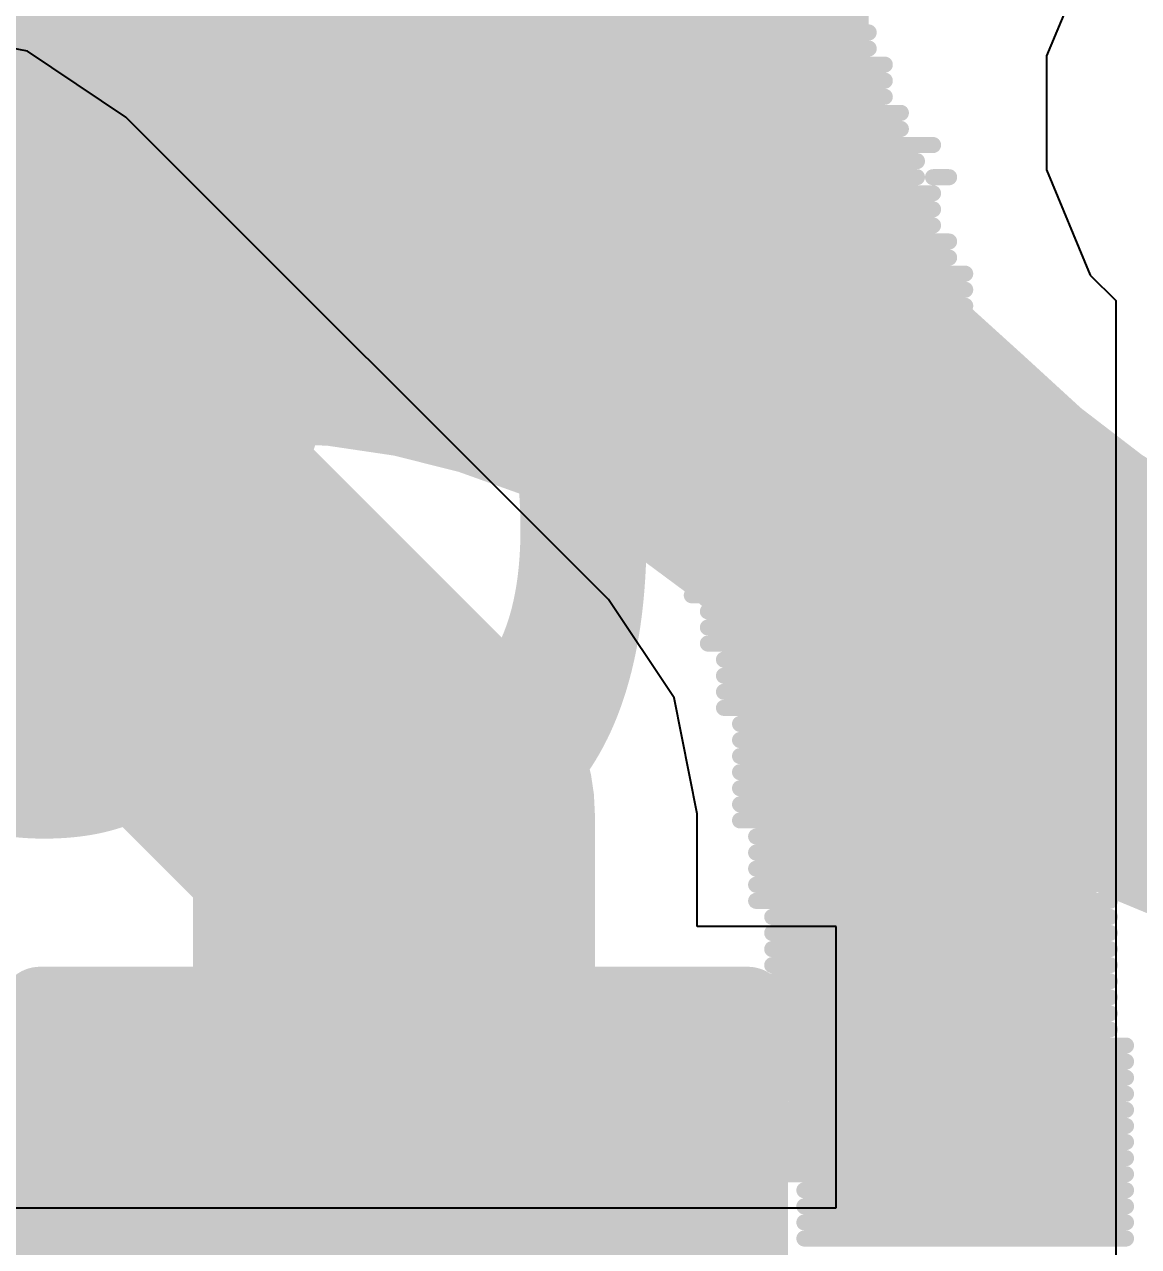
# Model space of a CAD drawing. Header units: inches. Extents: x -0.9 to 13.3, y -2.2 to 2.7.
# Drawn here: x 1.4319 to 1.5012, y -0.3115 to -0.2355 of the extents above; entities that cross this region are included whole.
import ezdxf

# ---------------------------------------------------------------- set-up
doc = ezdxf.new("R2010")
doc.units = ezdxf.units.IN
doc.header["$MEASUREMENT"] = 0
for name, color, linetype in [('Board Outline', 216, 'Continuous'), ('Bottom Layer', 5, 'Continuous'), ('Bottom Overlay', 54, 'Continuous'), ('Dimension', 6, 'Continuous'), ('Drill Drawing', 1, 'Continuous'), ('Top Layer', 1, 'Continuous'), ('Top Overlay', 2, 'Continuous'), ('Top Paste', 8, 'Continuous'), ('Top Solder', 216, 'Continuous'), ('Via Holes', 16, 'Continuous')]:
    doc.layers.add(name, color=color, linetype=linetype)
doc.styles.add('Arial_Bold', font='', dxfattribs={"height": 0.2})
doc.styles.get('Arial_Bold').set_extended_font_data('Arial', bold=True)

# ---------------------------------------------------------------- blocks, each defined once
blk = doc.blocks.new('S______B______88')
at = {"layer": 'Top Layer'}
for points in [[(-0.045, -0.0175), (-0.045, 0.0175), (-0.015, 0.0175), (-0.015, -0.0175)], [(0.015, -0.0175), (0.015, 0.0175), (0.045, 0.0175), (0.045, -0.0175)]]:
    blk.add_hatch(color=1, dxfattribs=at).paths.add_polyline_path(points)
at = {"layer": 'Top Paste'}
for points in [[(-0.045, -0.0175), (-0.045, 0.0175), (-0.015, 0.0175), (-0.015, -0.0175)], [(0.015, -0.0175), (0.015, 0.0175), (0.045, 0.0175), (0.045, -0.0175)]]:
    blk.add_hatch(color=8, dxfattribs=at).paths.add_polyline_path(points)
at = {"layer": 'Top Solder'}
for points in [[(-0.049, -0.0215), (-0.049, 0.0215), (-0.011, 0.0215), (-0.011, -0.0215)], [(0.011, -0.0215), (0.011, 0.0215), (0.049, 0.0215), (0.049, -0.0215)]]:
    blk.add_hatch(color=216, dxfattribs=at).paths.add_polyline_path(points)
at = {"layer": 'Top Overlay'}
for points in [[(-0.05, 0.022, 0.005, 0.005, 0), (-0.05, -0.022, 0.005, 0.005, 0)], [(-0.05, 0.022, 0.005, 0.005, 0), (0.05, 0.022, 0.005, 0.005, 0)], [(0.05, 0.022, 0.005, 0.005, 0), (0.05, -0.022, 0.005, 0.005, 0)], [(-0.05, -0.022, 0.005, 0.005, 0), (0.05, -0.022, 0.005, 0.005, 0)]]:
    blk.add_lwpolyline(points, format="xyseb", dxfattribs=at)
for points in [[(-0.05125, 0.022, 0.0025, 0.0025, 1), (-0.04875, 0.022, 0.0025, 0.0025, 1)], [(-0.05125, 0.022, 0.0025, 0.0025, 1), (-0.04875, 0.022, 0.0025, 0.0025, 1)], [(0.04875, 0.022, 0.0025, 0.0025, 1), (0.05125, 0.022, 0.0025, 0.0025, 1)], [(0.04875, 0.022, 0.0025, 0.0025, 1), (0.05125, 0.022, 0.0025, 0.0025, 1)], [(-0.05125, -0.022, 0.0025, 0.0025, 1), (-0.04875, -0.022, 0.0025, 0.0025, 1)], [(-0.05125, -0.022, 0.0025, 0.0025, 1), (-0.04875, -0.022, 0.0025, 0.0025, 1)], [(0.04875, -0.022, 0.0025, 0.0025, 1), (0.05125, -0.022, 0.0025, 0.0025, 1)], [(0.04875, -0.022, 0.0025, 0.0025, 1), (0.05125, -0.022, 0.0025, 0.0025, 1)]]:
    blk.add_lwpolyline(points, format="xyseb", close=True, dxfattribs=at)

msp = doc.modelspace()

# ---------------------------------------------------------------- hatches: boundary and pattern name
at = {"layer": 'Bottom Layer'}
h = msp.add_hatch(color=5, dxfattribs=at)
edge = h.paths.add_edge_path()
edge.add_arc((1.4548768, -0.2846451), 0.011811, 0, 360)
at = {"layer": 'Top Layer'}
h = msp.add_hatch(color=1, dxfattribs=at)
edge = h.paths.add_edge_path()
edge.add_arc((1.4548768, -0.2846451), 0.011811, 0, 360)
at = {"layer": 'Via Holes'}
h = msp.add_hatch(color=7, dxfattribs=at)
edge = h.paths.add_edge_path()
edge.add_arc((1.4548768, -0.2846451), 0.0059055, 0, 360)

# ---------------------------------------------------------------- linework, layer by layer
at = {"layer": 'Board Outline'}
msp.add_lwpolyline([(1.9986701, 0.2156704, 0.01, 0.01, -1.122171366645898), (-0.011594, -1.5132862, 0.01, 0.01, 0)], format="xyseb", dxfattribs=at)
at = {"layer": 'Bottom Layer'}
for points in [[(1.3044455, -0.2490467, 0.025, 0.025, 0), (1.446651, -0.2490467, 0.025, 0.025, 0)], [(1.446651, -0.2490467, 0.025, 0.025, -0.198912367379658), (1.4852784, -0.2650467, 0.025, 0.025, 0)], [(1.5325931, -0.2846451, 0.025, 0.025, -0.198912367379658), (1.4852784, -0.2650467, 0.025, 0.025, 0)], [(1.4548768, -0.3464601, 0.025, 0.025, 0), (1.4548768, -0.2846451, 0.025, 0.025, 0)]]:
    msp.add_lwpolyline(points, format="xyseb", dxfattribs=at)
for points in [[(1.440401, -0.2490467, 0.0125, 0.0125, 1), (1.452901, -0.2490467, 0.0125, 0.0125, 1)], [(1.440401, -0.2490467, 0.0125, 0.0125, 1), (1.452901, -0.2490467, 0.0125, 0.0125, 1)], [(1.4790284, -0.2650467, 0.0125, 0.0125, 1), (1.4915284, -0.2650467, 0.0125, 0.0125, 1)], [(1.4790284, -0.2650467, 0.0125, 0.0125, 1), (1.4915284, -0.2650467, 0.0125, 0.0125, 1)], [(1.4486268, -0.2846451, 0.0125, 0.0125, 1), (1.4611268, -0.2846451, 0.0125, 0.0125, 1)]]:
    msp.add_lwpolyline(points, format="xyseb", close=True, dxfattribs=at)
at = {"layer": 'Bottom Overlay'}
for points in [[(1.4614044, -0.2350467, 0.001, 0.001, 0), (1.4844044, -0.2350467, 0.001, 0.001, 0)], [(1.4614044, -0.2360467, 0.001, 0.001, 0), (1.4844044, -0.2360467, 0.001, 0.001, 0)], [(1.4614044, -0.2370467, 0.001, 0.001, 0), (1.4844044, -0.2370467, 0.001, 0.001, 0)], [(1.4624044, -0.2380467, 0.001, 0.001, 0), (1.4854044, -0.2380467, 0.001, 0.001, 0)], [(1.4624044, -0.2390467, 0.001, 0.001, 0), (1.4854044, -0.2390467, 0.001, 0.001, 0)], [(1.4634044, -0.2400467, 0.001, 0.001, 0), (1.4854044, -0.2400467, 0.001, 0.001, 0)], [(1.4634044, -0.2410467, 0.001, 0.001, 0), (1.4864044, -0.2410467, 0.001, 0.001, 0)], [(1.4644044, -0.2420467, 0.001, 0.001, 0), (1.4864044, -0.2420467, 0.001, 0.001, 0)], [(1.4644044, -0.2430467, 0.001, 0.001, 0), (1.4884044, -0.2430467, 0.001, 0.001, 0)], [(1.4614044, -0.2440467, 0.001, 0.001, 0), (1.4624044, -0.2440467, 0.001, 0.001, 0)], [(1.4644044, -0.2440467, 0.001, 0.001, 0), (1.4874044, -0.2440467, 0.001, 0.001, 0)], [(1.4654044, -0.2450467, 0.001, 0.001, 0), (1.4874044, -0.2450467, 0.001, 0.001, 0)], [(1.4884044, -0.2450467, 0.001, 0.001, 0), (1.4894044, -0.2450467, 0.001, 0.001, 0)], [(1.4654044, -0.2460467, 0.001, 0.001, 0), (1.4884044, -0.2460467, 0.001, 0.001, 0)], [(1.4664044, -0.2470467, 0.001, 0.001, 0), (1.4884044, -0.2470467, 0.001, 0.001, 0)], [(1.4664044, -0.2480467, 0.001, 0.001, 0), (1.4884044, -0.2480467, 0.001, 0.001, 0)], [(1.4674044, -0.2490467, 0.001, 0.001, 0), (1.4894044, -0.2490467, 0.001, 0.001, 0)], [(1.4674044, -0.2500467, 0.001, 0.001, 0), (1.4894044, -0.2500467, 0.001, 0.001, 0)], [(1.4674044, -0.2510467, 0.001, 0.001, 0), (1.4904044, -0.2510467, 0.001, 0.001, 0)], [(1.4684044, -0.2520467, 0.001, 0.001, 0), (1.4904044, -0.2520467, 0.001, 0.001, 0)], [(1.4684044, -0.2530467, 0.001, 0.001, 0), (1.4904044, -0.2530467, 0.001, 0.001, 0)], [(1.4684044, -0.2540467, 0.001, 0.001, 0), (1.4904044, -0.2540467, 0.001, 0.001, 0)], [(1.4694044, -0.2550467, 0.001, 0.001, 0), (1.4914044, -0.2550467, 0.001, 0.001, 0)], [(1.4694044, -0.2560467, 0.001, 0.001, 0), (1.4914044, -0.2560467, 0.001, 0.001, 0)], [(1.4694044, -0.2570467, 0.001, 0.001, 0), (1.4914044, -0.2570467, 0.001, 0.001, 0)], [(1.4694044, -0.2580467, 0.001, 0.001, 0), (1.4924044, -0.2580467, 0.001, 0.001, 0)], [(1.4694044, -0.2590467, 0.001, 0.001, 0), (1.4924044, -0.2590467, 0.001, 0.001, 0)], [(1.4704044, -0.2600467, 0.001, 0.001, 0), (1.4924044, -0.2600467, 0.001, 0.001, 0)], [(1.4714044, -0.2610467, 0.001, 0.001, 0), (1.4924044, -0.2610467, 0.001, 0.001, 0)], [(1.4714044, -0.2620467, 0.001, 0.001, 0), (1.4934044, -0.2620467, 0.001, 0.001, 0)], [(1.4714044, -0.2630467, 0.001, 0.001, 0), (1.4934044, -0.2630467, 0.001, 0.001, 0)], [(1.4724044, -0.2640467, 0.001, 0.001, 0), (1.4934044, -0.2640467, 0.001, 0.001, 0)], [(1.4724044, -0.2650467, 0.001, 0.001, 0), (1.4944044, -0.2650467, 0.001, 0.001, 0)], [(1.4724044, -0.2660467, 0.001, 0.001, 0), (1.4944044, -0.2660467, 0.001, 0.001, 0)], [(1.4724044, -0.2670467, 0.001, 0.001, 0), (1.4944044, -0.2670467, 0.001, 0.001, 0)], [(1.4734044, -0.2680467, 0.001, 0.001, 0), (1.4944044, -0.2680467, 0.001, 0.001, 0)], [(1.4734044, -0.2690467, 0.001, 0.001, 0), (1.4954044, -0.2690467, 0.001, 0.001, 0)], [(1.4734044, -0.2700467, 0.001, 0.001, 0), (1.4954044, -0.2700467, 0.001, 0.001, 0)], [(1.4734044, -0.2710467, 0.001, 0.001, 0), (1.4954044, -0.2710467, 0.001, 0.001, 0)], [(1.4744044, -0.2720467, 0.001, 0.001, 0), (1.4954044, -0.2720467, 0.001, 0.001, 0)], [(1.4744044, -0.2730467, 0.001, 0.001, 0), (1.4954044, -0.2730467, 0.001, 0.001, 0)], [(1.4744044, -0.2740467, 0.001, 0.001, 0), (1.4964044, -0.2740467, 0.001, 0.001, 0)], [(1.4754044, -0.2750467, 0.001, 0.001, 0), (1.4964044, -0.2750467, 0.001, 0.001, 0)], [(1.4754044, -0.2760467, 0.001, 0.001, 0), (1.4964044, -0.2760467, 0.001, 0.001, 0)], [(1.4754044, -0.2770467, 0.001, 0.001, 0), (1.4964044, -0.2770467, 0.001, 0.001, 0)], [(1.4754044, -0.2780467, 0.001, 0.001, 0), (1.4964044, -0.2780467, 0.001, 0.001, 0)], [(1.4764044, -0.2790467, 0.001, 0.001, 0), (1.4964044, -0.2790467, 0.001, 0.001, 0)], [(1.4764044, -0.2800467, 0.001, 0.001, 0), (1.4974044, -0.2800467, 0.001, 0.001, 0)], [(1.4764044, -0.2810467, 0.001, 0.001, 0), (1.4974044, -0.2810467, 0.001, 0.001, 0)], [(1.4984044, -0.2810467, 0.001, 0.001, 0), (1.4994044, -0.2810467, 0.001, 0.001, 0)], [(1.4764044, -0.2820467, 0.001, 0.001, 0), (1.4974044, -0.2820467, 0.001, 0.001, 0)], [(1.4764044, -0.2830467, 0.001, 0.001, 0), (1.4974044, -0.2830467, 0.001, 0.001, 0)], [(1.4764044, -0.2840467, 0.001, 0.001, 0), (1.4984044, -0.2840467, 0.001, 0.001, 0)], [(1.4764044, -0.2850467, 0.001, 0.001, 0), (1.4984044, -0.2850467, 0.001, 0.001, 0)], [(1.4774044, -0.2860467, 0.001, 0.001, 0), (1.4984044, -0.2860467, 0.001, 0.001, 0)], [(1.4774044, -0.2870467, 0.001, 0.001, 0), (1.4984044, -0.2870467, 0.001, 0.001, 0)], [(1.4774044, -0.2880467, 0.001, 0.001, 0), (1.4984044, -0.2880467, 0.001, 0.001, 0)], [(1.4774044, -0.2890467, 0.001, 0.001, 0), (1.4984044, -0.2890467, 0.001, 0.001, 0)], [(1.4774044, -0.2900467, 0.001, 0.001, 0), (1.4994044, -0.2900467, 0.001, 0.001, 0)], [(1.4784044, -0.2910467, 0.001, 0.001, 0), (1.4994044, -0.2910467, 0.001, 0.001, 0)], [(1.4784044, -0.2920467, 0.001, 0.001, 0), (1.4994044, -0.2920467, 0.001, 0.001, 0)], [(1.4784044, -0.2930467, 0.001, 0.001, 0), (1.4994044, -0.2930467, 0.001, 0.001, 0)], [(1.4784044, -0.2940467, 0.001, 0.001, 0), (1.4994044, -0.2940467, 0.001, 0.001, 0)], [(1.4784044, -0.2950467, 0.001, 0.001, 0), (1.4994044, -0.2950467, 0.001, 0.001, 0)], [(1.4784044, -0.2960467, 0.001, 0.001, 0), (1.4994044, -0.2960467, 0.001, 0.001, 0)], [(1.4784044, -0.2970467, 0.001, 0.001, 0), (1.4994044, -0.2970467, 0.001, 0.001, 0)], [(1.4794044, -0.2980467, 0.001, 0.001, 0), (1.4994044, -0.2980467, 0.001, 0.001, 0)], [(1.4794044, -0.2990467, 0.001, 0.001, 0), (1.5004044, -0.2990467, 0.001, 0.001, 0)], [(1.4794044, -0.3000467, 0.001, 0.001, 0), (1.5004044, -0.3000467, 0.001, 0.001, 0)], [(1.4794044, -0.3010467, 0.001, 0.001, 0), (1.5004044, -0.3010467, 0.001, 0.001, 0)], [(1.4794044, -0.3020467, 0.001, 0.001, 0), (1.5004044, -0.3020467, 0.001, 0.001, 0)], [(1.4794044, -0.3030467, 0.001, 0.001, 0), (1.5004044, -0.3030467, 0.001, 0.001, 0)], [(1.4794044, -0.3040467, 0.001, 0.001, 0), (1.5004044, -0.3040467, 0.001, 0.001, 0)], [(1.4794044, -0.3050467, 0.001, 0.001, 0), (1.5004044, -0.3050467, 0.001, 0.001, 0)], [(1.4794044, -0.3060467, 0.001, 0.001, 0), (1.5004044, -0.3060467, 0.001, 0.001, 0)], [(1.4794044, -0.3070467, 0.001, 0.001, 0), (1.5004044, -0.3070467, 0.001, 0.001, 0)], [(1.4804044, -0.3080467, 0.001, 0.001, 0), (1.5004044, -0.3080467, 0.001, 0.001, 0)], [(1.4804044, -0.3090467, 0.001, 0.001, 0), (1.5004044, -0.3090467, 0.001, 0.001, 0)], [(1.4804044, -0.3100467, 0.001, 0.001, 0), (1.5004044, -0.3100467, 0.001, 0.001, 0)], [(1.4804044, -0.3110467, 0.001, 0.001, 0), (1.5004044, -0.3110467, 0.001, 0.001, 0)]]:
    msp.add_lwpolyline(points, format="xyseb", dxfattribs=at)
for points in [[(1.4611544, -0.2360467, 0.0005, 0.0005, 1), (1.4616544, -0.2360467, 0.0005, 0.0005, 1)], [(1.4841544, -0.2360467, 0.0005, 0.0005, 1), (1.4846544, -0.2360467, 0.0005, 0.0005, 1)], [(1.4611544, -0.2370467, 0.0005, 0.0005, 1), (1.4616544, -0.2370467, 0.0005, 0.0005, 1)], [(1.4841544, -0.2370467, 0.0005, 0.0005, 1), (1.4846544, -0.2370467, 0.0005, 0.0005, 1)], [(1.4621544, -0.2380467, 0.0005, 0.0005, 1), (1.4626544, -0.2380467, 0.0005, 0.0005, 1)], [(1.4851544, -0.2380467, 0.0005, 0.0005, 1), (1.4856544, -0.2380467, 0.0005, 0.0005, 1)], [(1.4621544, -0.2390467, 0.0005, 0.0005, 1), (1.4626544, -0.2390467, 0.0005, 0.0005, 1)], [(1.4851544, -0.2390467, 0.0005, 0.0005, 1), (1.4856544, -0.2390467, 0.0005, 0.0005, 1)], [(1.4631544, -0.2400467, 0.0005, 0.0005, 1), (1.4636544, -0.2400467, 0.0005, 0.0005, 1)], [(1.4851544, -0.2400467, 0.0005, 0.0005, 1), (1.4856544, -0.2400467, 0.0005, 0.0005, 1)], [(1.4631544, -0.2410467, 0.0005, 0.0005, 1), (1.4636544, -0.2410467, 0.0005, 0.0005, 1)], [(1.4861544, -0.2410467, 0.0005, 0.0005, 1), (1.4866544, -0.2410467, 0.0005, 0.0005, 1)], [(1.4641544, -0.2420467, 0.0005, 0.0005, 1), (1.4646544, -0.2420467, 0.0005, 0.0005, 1)], [(1.4861544, -0.2420467, 0.0005, 0.0005, 1), (1.4866544, -0.2420467, 0.0005, 0.0005, 1)], [(1.4641544, -0.2430467, 0.0005, 0.0005, 1), (1.4646544, -0.2430467, 0.0005, 0.0005, 1)], [(1.4881544, -0.2430467, 0.0005, 0.0005, 1), (1.4886544, -0.2430467, 0.0005, 0.0005, 1)], [(1.4611544, -0.2440467, 0.0005, 0.0005, 1), (1.4616544, -0.2440467, 0.0005, 0.0005, 1)], [(1.4621544, -0.2440467, 0.0005, 0.0005, 1), (1.4626544, -0.2440467, 0.0005, 0.0005, 1)], [(1.4641544, -0.2440467, 0.0005, 0.0005, 1), (1.4646544, -0.2440467, 0.0005, 0.0005, 1)], [(1.4871544, -0.2440467, 0.0005, 0.0005, 1), (1.4876544, -0.2440467, 0.0005, 0.0005, 1)], [(1.4651544, -0.2450467, 0.0005, 0.0005, 1), (1.4656544, -0.2450467, 0.0005, 0.0005, 1)], [(1.4871544, -0.2450467, 0.0005, 0.0005, 1), (1.4876544, -0.2450467, 0.0005, 0.0005, 1)], [(1.4881544, -0.2450467, 0.0005, 0.0005, 1), (1.4886544, -0.2450467, 0.0005, 0.0005, 1)], [(1.4891544, -0.2450467, 0.0005, 0.0005, 1), (1.4896544, -0.2450467, 0.0005, 0.0005, 1)], [(1.4651544, -0.2460467, 0.0005, 0.0005, 1), (1.4656544, -0.2460467, 0.0005, 0.0005, 1)], [(1.4881544, -0.2460467, 0.0005, 0.0005, 1), (1.4886544, -0.2460467, 0.0005, 0.0005, 1)], [(1.4661544, -0.2470467, 0.0005, 0.0005, 1), (1.4666544, -0.2470467, 0.0005, 0.0005, 1)], [(1.4881544, -0.2470467, 0.0005, 0.0005, 1), (1.4886544, -0.2470467, 0.0005, 0.0005, 1)], [(1.4661544, -0.2480467, 0.0005, 0.0005, 1), (1.4666544, -0.2480467, 0.0005, 0.0005, 1)], [(1.4881544, -0.2480467, 0.0005, 0.0005, 1), (1.4886544, -0.2480467, 0.0005, 0.0005, 1)], [(1.4671544, -0.2490467, 0.0005, 0.0005, 1), (1.4676544, -0.2490467, 0.0005, 0.0005, 1)], [(1.4891544, -0.2490467, 0.0005, 0.0005, 1), (1.4896544, -0.2490467, 0.0005, 0.0005, 1)], [(1.4671544, -0.2500467, 0.0005, 0.0005, 1), (1.4676544, -0.2500467, 0.0005, 0.0005, 1)], [(1.4891544, -0.2500467, 0.0005, 0.0005, 1), (1.4896544, -0.2500467, 0.0005, 0.0005, 1)], [(1.4671544, -0.2510467, 0.0005, 0.0005, 1), (1.4676544, -0.2510467, 0.0005, 0.0005, 1)], [(1.4901544, -0.2510467, 0.0005, 0.0005, 1), (1.4906544, -0.2510467, 0.0005, 0.0005, 1)], [(1.4681544, -0.2520467, 0.0005, 0.0005, 1), (1.4686544, -0.2520467, 0.0005, 0.0005, 1)], [(1.4901544, -0.2520467, 0.0005, 0.0005, 1), (1.4906544, -0.2520467, 0.0005, 0.0005, 1)], [(1.4681544, -0.2530467, 0.0005, 0.0005, 1), (1.4686544, -0.2530467, 0.0005, 0.0005, 1)], [(1.4901544, -0.2530467, 0.0005, 0.0005, 1), (1.4906544, -0.2530467, 0.0005, 0.0005, 1)], [(1.4681544, -0.2540467, 0.0005, 0.0005, 1), (1.4686544, -0.2540467, 0.0005, 0.0005, 1)], [(1.4901544, -0.2540467, 0.0005, 0.0005, 1), (1.4906544, -0.2540467, 0.0005, 0.0005, 1)], [(1.4691544, -0.2550467, 0.0005, 0.0005, 1), (1.4696544, -0.2550467, 0.0005, 0.0005, 1)], [(1.4911544, -0.2550467, 0.0005, 0.0005, 1), (1.4916544, -0.2550467, 0.0005, 0.0005, 1)], [(1.4691544, -0.2560467, 0.0005, 0.0005, 1), (1.4696544, -0.2560467, 0.0005, 0.0005, 1)], [(1.4911544, -0.2560467, 0.0005, 0.0005, 1), (1.4916544, -0.2560467, 0.0005, 0.0005, 1)], [(1.4691544, -0.2570467, 0.0005, 0.0005, 1), (1.4696544, -0.2570467, 0.0005, 0.0005, 1)], [(1.4911544, -0.2570467, 0.0005, 0.0005, 1), (1.4916544, -0.2570467, 0.0005, 0.0005, 1)], [(1.4691544, -0.2580467, 0.0005, 0.0005, 1), (1.4696544, -0.2580467, 0.0005, 0.0005, 1)], [(1.4921544, -0.2580467, 0.0005, 0.0005, 1), (1.4926544, -0.2580467, 0.0005, 0.0005, 1)], [(1.4691544, -0.2590467, 0.0005, 0.0005, 1), (1.4696544, -0.2590467, 0.0005, 0.0005, 1)], [(1.4921544, -0.2590467, 0.0005, 0.0005, 1), (1.4926544, -0.2590467, 0.0005, 0.0005, 1)], [(1.4701544, -0.2600467, 0.0005, 0.0005, 1), (1.4706544, -0.2600467, 0.0005, 0.0005, 1)], [(1.4921544, -0.2600467, 0.0005, 0.0005, 1), (1.4926544, -0.2600467, 0.0005, 0.0005, 1)], [(1.4711544, -0.2610467, 0.0005, 0.0005, 1), (1.4716544, -0.2610467, 0.0005, 0.0005, 1)], [(1.4921544, -0.2610467, 0.0005, 0.0005, 1), (1.4926544, -0.2610467, 0.0005, 0.0005, 1)], [(1.4711544, -0.2620467, 0.0005, 0.0005, 1), (1.4716544, -0.2620467, 0.0005, 0.0005, 1)], [(1.4931544, -0.2620467, 0.0005, 0.0005, 1), (1.4936544, -0.2620467, 0.0005, 0.0005, 1)], [(1.4711544, -0.2630467, 0.0005, 0.0005, 1), (1.4716544, -0.2630467, 0.0005, 0.0005, 1)], [(1.4931544, -0.2630467, 0.0005, 0.0005, 1), (1.4936544, -0.2630467, 0.0005, 0.0005, 1)], [(1.4721544, -0.2640467, 0.0005, 0.0005, 1), (1.4726544, -0.2640467, 0.0005, 0.0005, 1)], [(1.4931544, -0.2640467, 0.0005, 0.0005, 1), (1.4936544, -0.2640467, 0.0005, 0.0005, 1)], [(1.4721544, -0.2650467, 0.0005, 0.0005, 1), (1.4726544, -0.2650467, 0.0005, 0.0005, 1)], [(1.4941544, -0.2650467, 0.0005, 0.0005, 1), (1.4946544, -0.2650467, 0.0005, 0.0005, 1)], [(1.4721544, -0.2660467, 0.0005, 0.0005, 1), (1.4726544, -0.2660467, 0.0005, 0.0005, 1)], [(1.4941544, -0.2660467, 0.0005, 0.0005, 1), (1.4946544, -0.2660467, 0.0005, 0.0005, 1)], [(1.4721544, -0.2670467, 0.0005, 0.0005, 1), (1.4726544, -0.2670467, 0.0005, 0.0005, 1)], [(1.4941544, -0.2670467, 0.0005, 0.0005, 1), (1.4946544, -0.2670467, 0.0005, 0.0005, 1)], [(1.4731544, -0.2680467, 0.0005, 0.0005, 1), (1.4736544, -0.2680467, 0.0005, 0.0005, 1)], [(1.4941544, -0.2680467, 0.0005, 0.0005, 1), (1.4946544, -0.2680467, 0.0005, 0.0005, 1)], [(1.4731544, -0.2690467, 0.0005, 0.0005, 1), (1.4736544, -0.2690467, 0.0005, 0.0005, 1)], [(1.4951544, -0.2690467, 0.0005, 0.0005, 1), (1.4956544, -0.2690467, 0.0005, 0.0005, 1)], [(1.4731544, -0.2700467, 0.0005, 0.0005, 1), (1.4736544, -0.2700467, 0.0005, 0.0005, 1)], [(1.4951544, -0.2700467, 0.0005, 0.0005, 1), (1.4956544, -0.2700467, 0.0005, 0.0005, 1)], [(1.4731544, -0.2710467, 0.0005, 0.0005, 1), (1.4736544, -0.2710467, 0.0005, 0.0005, 1)], [(1.4951544, -0.2710467, 0.0005, 0.0005, 1), (1.4956544, -0.2710467, 0.0005, 0.0005, 1)], [(1.4741544, -0.2720467, 0.0005, 0.0005, 1), (1.4746544, -0.2720467, 0.0005, 0.0005, 1)], [(1.4951544, -0.2720467, 0.0005, 0.0005, 1), (1.4956544, -0.2720467, 0.0005, 0.0005, 1)], [(1.4741544, -0.2730467, 0.0005, 0.0005, 1), (1.4746544, -0.2730467, 0.0005, 0.0005, 1)], [(1.4951544, -0.2730467, 0.0005, 0.0005, 1), (1.4956544, -0.2730467, 0.0005, 0.0005, 1)], [(1.4741544, -0.2740467, 0.0005, 0.0005, 1), (1.4746544, -0.2740467, 0.0005, 0.0005, 1)], [(1.4961544, -0.2740467, 0.0005, 0.0005, 1), (1.4966544, -0.2740467, 0.0005, 0.0005, 1)], [(1.4751544, -0.2750467, 0.0005, 0.0005, 1), (1.4756544, -0.2750467, 0.0005, 0.0005, 1)], [(1.4961544, -0.2750467, 0.0005, 0.0005, 1), (1.4966544, -0.2750467, 0.0005, 0.0005, 1)], [(1.4751544, -0.2760467, 0.0005, 0.0005, 1), (1.4756544, -0.2760467, 0.0005, 0.0005, 1)], [(1.4961544, -0.2760467, 0.0005, 0.0005, 1), (1.4966544, -0.2760467, 0.0005, 0.0005, 1)], [(1.4751544, -0.2770467, 0.0005, 0.0005, 1), (1.4756544, -0.2770467, 0.0005, 0.0005, 1)], [(1.4961544, -0.2770467, 0.0005, 0.0005, 1), (1.4966544, -0.2770467, 0.0005, 0.0005, 1)], [(1.4751544, -0.2780467, 0.0005, 0.0005, 1), (1.4756544, -0.2780467, 0.0005, 0.0005, 1)], [(1.4961544, -0.2780467, 0.0005, 0.0005, 1), (1.4966544, -0.2780467, 0.0005, 0.0005, 1)], [(1.4761544, -0.2790467, 0.0005, 0.0005, 1), (1.4766544, -0.2790467, 0.0005, 0.0005, 1)], [(1.4961544, -0.2790467, 0.0005, 0.0005, 1), (1.4966544, -0.2790467, 0.0005, 0.0005, 1)], [(1.4761544, -0.2800467, 0.0005, 0.0005, 1), (1.4766544, -0.2800467, 0.0005, 0.0005, 1)], [(1.4971544, -0.2800467, 0.0005, 0.0005, 1), (1.4976544, -0.2800467, 0.0005, 0.0005, 1)], [(1.4761544, -0.2810467, 0.0005, 0.0005, 1), (1.4766544, -0.2810467, 0.0005, 0.0005, 1)], [(1.4971544, -0.2810467, 0.0005, 0.0005, 1), (1.4976544, -0.2810467, 0.0005, 0.0005, 1)], [(1.4981544, -0.2810467, 0.0005, 0.0005, 1), (1.4986544, -0.2810467, 0.0005, 0.0005, 1)], [(1.4991544, -0.2810467, 0.0005, 0.0005, 1), (1.4996544, -0.2810467, 0.0005, 0.0005, 1)], [(1.4761544, -0.2820467, 0.0005, 0.0005, 1), (1.4766544, -0.2820467, 0.0005, 0.0005, 1)], [(1.4971544, -0.2820467, 0.0005, 0.0005, 1), (1.4976544, -0.2820467, 0.0005, 0.0005, 1)], [(1.4761544, -0.2830467, 0.0005, 0.0005, 1), (1.4766544, -0.2830467, 0.0005, 0.0005, 1)], [(1.4971544, -0.2830467, 0.0005, 0.0005, 1), (1.4976544, -0.2830467, 0.0005, 0.0005, 1)], [(1.4761544, -0.2840467, 0.0005, 0.0005, 1), (1.4766544, -0.2840467, 0.0005, 0.0005, 1)], [(1.4981544, -0.2840467, 0.0005, 0.0005, 1), (1.4986544, -0.2840467, 0.0005, 0.0005, 1)], [(1.4761544, -0.2850467, 0.0005, 0.0005, 1), (1.4766544, -0.2850467, 0.0005, 0.0005, 1)], [(1.4981544, -0.2850467, 0.0005, 0.0005, 1), (1.4986544, -0.2850467, 0.0005, 0.0005, 1)], [(1.4771544, -0.2860467, 0.0005, 0.0005, 1), (1.4776544, -0.2860467, 0.0005, 0.0005, 1)], [(1.4981544, -0.2860467, 0.0005, 0.0005, 1), (1.4986544, -0.2860467, 0.0005, 0.0005, 1)], [(1.4771544, -0.2870467, 0.0005, 0.0005, 1), (1.4776544, -0.2870467, 0.0005, 0.0005, 1)], [(1.4981544, -0.2870467, 0.0005, 0.0005, 1), (1.4986544, -0.2870467, 0.0005, 0.0005, 1)], [(1.4771544, -0.2880467, 0.0005, 0.0005, 1), (1.4776544, -0.2880467, 0.0005, 0.0005, 1)], [(1.4981544, -0.2880467, 0.0005, 0.0005, 1), (1.4986544, -0.2880467, 0.0005, 0.0005, 1)], [(1.4771544, -0.2890467, 0.0005, 0.0005, 1), (1.4776544, -0.2890467, 0.0005, 0.0005, 1)], [(1.4981544, -0.2890467, 0.0005, 0.0005, 1), (1.4986544, -0.2890467, 0.0005, 0.0005, 1)], [(1.4771544, -0.2900467, 0.0005, 0.0005, 1), (1.4776544, -0.2900467, 0.0005, 0.0005, 1)], [(1.4991544, -0.2900467, 0.0005, 0.0005, 1), (1.4996544, -0.2900467, 0.0005, 0.0005, 1)], [(1.4781544, -0.2910467, 0.0005, 0.0005, 1), (1.4786544, -0.2910467, 0.0005, 0.0005, 1)], [(1.4991544, -0.2910467, 0.0005, 0.0005, 1), (1.4996544, -0.2910467, 0.0005, 0.0005, 1)], [(1.4781544, -0.2920467, 0.0005, 0.0005, 1), (1.4786544, -0.2920467, 0.0005, 0.0005, 1)], [(1.4991544, -0.2920467, 0.0005, 0.0005, 1), (1.4996544, -0.2920467, 0.0005, 0.0005, 1)], [(1.4781544, -0.2930467, 0.0005, 0.0005, 1), (1.4786544, -0.2930467, 0.0005, 0.0005, 1)], [(1.4991544, -0.2930467, 0.0005, 0.0005, 1), (1.4996544, -0.2930467, 0.0005, 0.0005, 1)], [(1.4781544, -0.2940467, 0.0005, 0.0005, 1), (1.4786544, -0.2940467, 0.0005, 0.0005, 1)], [(1.4991544, -0.2940467, 0.0005, 0.0005, 1), (1.4996544, -0.2940467, 0.0005, 0.0005, 1)], [(1.4781544, -0.2950467, 0.0005, 0.0005, 1), (1.4786544, -0.2950467, 0.0005, 0.0005, 1)], [(1.4991544, -0.2950467, 0.0005, 0.0005, 1), (1.4996544, -0.2950467, 0.0005, 0.0005, 1)], [(1.4781544, -0.2960467, 0.0005, 0.0005, 1), (1.4786544, -0.2960467, 0.0005, 0.0005, 1)], [(1.4991544, -0.2960467, 0.0005, 0.0005, 1), (1.4996544, -0.2960467, 0.0005, 0.0005, 1)], [(1.4781544, -0.2970467, 0.0005, 0.0005, 1), (1.4786544, -0.2970467, 0.0005, 0.0005, 1)], [(1.4991544, -0.2970467, 0.0005, 0.0005, 1), (1.4996544, -0.2970467, 0.0005, 0.0005, 1)], [(1.4791544, -0.2980467, 0.0005, 0.0005, 1), (1.4796544, -0.2980467, 0.0005, 0.0005, 1)], [(1.4991544, -0.2980467, 0.0005, 0.0005, 1), (1.4996544, -0.2980467, 0.0005, 0.0005, 1)], [(1.4791544, -0.2990467, 0.0005, 0.0005, 1), (1.4796544, -0.2990467, 0.0005, 0.0005, 1)], [(1.5001544, -0.2990467, 0.0005, 0.0005, 1), (1.5006544, -0.2990467, 0.0005, 0.0005, 1)], [(1.4791544, -0.3000467, 0.0005, 0.0005, 1), (1.4796544, -0.3000467, 0.0005, 0.0005, 1)], [(1.5001544, -0.3000467, 0.0005, 0.0005, 1), (1.5006544, -0.3000467, 0.0005, 0.0005, 1)], [(1.4791544, -0.3010467, 0.0005, 0.0005, 1), (1.4796544, -0.3010467, 0.0005, 0.0005, 1)], [(1.5001544, -0.3010467, 0.0005, 0.0005, 1), (1.5006544, -0.3010467, 0.0005, 0.0005, 1)], [(1.4791544, -0.3020467, 0.0005, 0.0005, 1), (1.4796544, -0.3020467, 0.0005, 0.0005, 1)], [(1.5001544, -0.3020467, 0.0005, 0.0005, 1), (1.5006544, -0.3020467, 0.0005, 0.0005, 1)], [(1.4791544, -0.3030467, 0.0005, 0.0005, 1), (1.4796544, -0.3030467, 0.0005, 0.0005, 1)], [(1.5001544, -0.3030467, 0.0005, 0.0005, 1), (1.5006544, -0.3030467, 0.0005, 0.0005, 1)], [(1.4791544, -0.3040467, 0.0005, 0.0005, 1), (1.4796544, -0.3040467, 0.0005, 0.0005, 1)], [(1.5001544, -0.3040467, 0.0005, 0.0005, 1), (1.5006544, -0.3040467, 0.0005, 0.0005, 1)], [(1.4791544, -0.3050467, 0.0005, 0.0005, 1), (1.4796544, -0.3050467, 0.0005, 0.0005, 1)], [(1.5001544, -0.3050467, 0.0005, 0.0005, 1), (1.5006544, -0.3050467, 0.0005, 0.0005, 1)], [(1.4791544, -0.3060467, 0.0005, 0.0005, 1), (1.4796544, -0.3060467, 0.0005, 0.0005, 1)], [(1.5001544, -0.3060467, 0.0005, 0.0005, 1), (1.5006544, -0.3060467, 0.0005, 0.0005, 1)], [(1.4791544, -0.3070467, 0.0005, 0.0005, 1), (1.4796544, -0.3070467, 0.0005, 0.0005, 1)], [(1.5001544, -0.3070467, 0.0005, 0.0005, 1), (1.5006544, -0.3070467, 0.0005, 0.0005, 1)], [(1.4801544, -0.3080467, 0.0005, 0.0005, 1), (1.4806544, -0.3080467, 0.0005, 0.0005, 1)], [(1.5001544, -0.3080467, 0.0005, 0.0005, 1), (1.5006544, -0.3080467, 0.0005, 0.0005, 1)], [(1.4801544, -0.3090467, 0.0005, 0.0005, 1), (1.4806544, -0.3090467, 0.0005, 0.0005, 1)], [(1.5001544, -0.3090467, 0.0005, 0.0005, 1), (1.5006544, -0.3090467, 0.0005, 0.0005, 1)], [(1.4801544, -0.3100467, 0.0005, 0.0005, 1), (1.4806544, -0.3100467, 0.0005, 0.0005, 1)], [(1.5001544, -0.3100467, 0.0005, 0.0005, 1), (1.5006544, -0.3100467, 0.0005, 0.0005, 1)], [(1.4801544, -0.3110467, 0.0005, 0.0005, 1), (1.4806544, -0.3110467, 0.0005, 0.0005, 1)], [(1.5001544, -0.3110467, 0.0005, 0.0005, 1), (1.5006544, -0.3110467, 0.0005, 0.0005, 1)]]:
    msp.add_lwpolyline(points, format="xyseb", close=True, dxfattribs=at)
at = {"layer": 'Dimension'}
msp.add_lwpolyline([(0.0408131, 0.0155972, 0.01, 0.01, -3.064050539179198), (0.0296403, -1.5298955, 0.01, 0.01, 0)], format="xyseb", dxfattribs=at)
at = {"layer": 'Drill Drawing'}
for points in [[(1.4448768, -0.2746451, 0.002, 0.002, 0), (1.4548768, -0.2796451, 0.002, 0.002, 0)], [(1.4448768, -0.2746451, 0.002, 0.002, 0), (1.4498768, -0.2846451, 0.002, 0.002, 0)], [(1.4548768, -0.2796451, 0.002, 0.002, 0), (1.4648768, -0.2746451, 0.002, 0.002, 0)], [(1.4598768, -0.2846451, 0.002, 0.002, 0), (1.4648768, -0.2746451, 0.002, 0.002, 0)], [(1.4448768, -0.2946451, 0.002, 0.002, 0), (1.4498768, -0.2846451, 0.002, 0.002, 0)], [(1.4598768, -0.2846451, 0.002, 0.002, 0), (1.4648768, -0.2946451, 0.002, 0.002, 0)], [(1.4448768, -0.2946451, 0.002, 0.002, 0), (1.4548768, -0.2896451, 0.002, 0.002, 0)], [(1.4548768, -0.2896451, 0.002, 0.002, 0), (1.4648768, -0.2946451, 0.002, 0.002, 0)]]:
    msp.add_lwpolyline(points, format="xyseb", dxfattribs=at)
for points in [[(1.4443768, -0.2746451, 0.001, 0.001, 1), (1.4453768, -0.2746451, 0.001, 0.001, 1)], [(1.4443768, -0.2746451, 0.001, 0.001, 1), (1.4453768, -0.2746451, 0.001, 0.001, 1)], [(1.4643768, -0.2746451, 0.001, 0.001, 1), (1.4653768, -0.2746451, 0.001, 0.001, 1)], [(1.4643768, -0.2746451, 0.001, 0.001, 1), (1.4653768, -0.2746451, 0.001, 0.001, 1)], [(1.4543768, -0.2796451, 0.001, 0.001, 1), (1.4553768, -0.2796451, 0.001, 0.001, 1)], [(1.4543768, -0.2796451, 0.001, 0.001, 1), (1.4553768, -0.2796451, 0.001, 0.001, 1)], [(1.4493768, -0.2846451, 0.001, 0.001, 1), (1.4503768, -0.2846451, 0.001, 0.001, 1)], [(1.4493768, -0.2846451, 0.001, 0.001, 1), (1.4503768, -0.2846451, 0.001, 0.001, 1)], [(1.4593768, -0.2846451, 0.001, 0.001, 1), (1.4603768, -0.2846451, 0.001, 0.001, 1)], [(1.4593768, -0.2846451, 0.001, 0.001, 1), (1.4603768, -0.2846451, 0.001, 0.001, 1)], [(1.4543768, -0.2896451, 0.001, 0.001, 1), (1.4553768, -0.2896451, 0.001, 0.001, 1)], [(1.4543768, -0.2896451, 0.001, 0.001, 1), (1.4553768, -0.2896451, 0.001, 0.001, 1)], [(1.4443768, -0.2946451, 0.001, 0.001, 1), (1.4453768, -0.2946451, 0.001, 0.001, 1)], [(1.4443768, -0.2946451, 0.001, 0.001, 1), (1.4453768, -0.2946451, 0.001, 0.001, 1)], [(1.4643768, -0.2946451, 0.001, 0.001, 1), (1.4653768, -0.2946451, 0.001, 0.001, 1)], [(1.4643768, -0.2946451, 0.001, 0.001, 1), (1.4653768, -0.2946451, 0.001, 0.001, 1)]]:
    msp.add_lwpolyline(points, format="xyseb", close=True, dxfattribs=at)
at = {"layer": 'Top Layer'}
for p, q in [((1.4972906, -0.2331024), (1.4954674, -0.2375039)), ((1.4320952, -0.2372185), (1.4248768, -0.2357827)), ((1.4382145, -0.2413074), (1.4320952, -0.2372185)), ((1.4954674, -0.2375039), (1.4954674, -0.2445895)), ((1.4682145, -0.2713074), (1.4382145, -0.2413074)), ((1.4954674, -0.2445895), (1.498179, -0.2511358)), ((1.498179, -0.2511358), (1.4997619, -0.2527187)), ((1.4997619, -0.2527187), (1.4997619, -0.3546057)), ((1.4723034, -0.2774267), (1.4682145, -0.2713074)), ((1.4737392, -0.2846451), (1.4723034, -0.2774267)), ((1.4737392, -0.2916451), (1.4737392, -0.2846451)), ((1.4823768, -0.2916451), (1.4737392, -0.2916451)), ((1.4823768, -0.3091453), (1.4823768, -0.2916451)), ((1.4273768, -0.3091453), (1.4548768, -0.3091453)), ((1.4548768, -0.3091453), (1.4823768, -0.3091453))]:
    msp.add_line(p, q, dxfattribs=at)
for points in [[(1.3428768, -0.2546451, 0.025, 0.025, 0), (1.4248768, -0.2546451, 0.025, 0.025, 0)], [(1.4248768, -0.2546451, 0.025, 0.025, 0), (1.4548768, -0.2846451, 0.025, 0.025, 0)], [(1.4548768, -0.3166451, 0.025, 0.025, 0), (1.4548768, -0.2846451, 0.025, 0.025, 0)]]:
    msp.add_lwpolyline(points, format="xyseb", dxfattribs=at)
for points in [[(1.4186268, -0.2546451, 0.0125, 0.0125, 1), (1.4311268, -0.2546451, 0.0125, 0.0125, 1)], [(1.4186268, -0.2546451, 0.0125, 0.0125, 1), (1.4311268, -0.2546451, 0.0125, 0.0125, 1)], [(1.4486268, -0.2846451, 0.0125, 0.0125, 1), (1.4611268, -0.2846451, 0.0125, 0.0125, 1)], [(1.4486268, -0.2846451, 0.0125, 0.0125, 1), (1.4611268, -0.2846451, 0.0125, 0.0125, 1)], [(1.4486268, -0.3166451, 0.0125, 0.0125, 1), (1.4611268, -0.3166451, 0.0125, 0.0125, 1)]]:
    msp.add_lwpolyline(points, format="xyseb", close=True, dxfattribs=at)

# ---------------------------------------------------------------- block references
at = {"rotation": 90}
msp.add_blockref('S______B______88', (1.4548768, -0.3466451), dxfattribs=at)

# ---------------------------------------------------------------- texts
at = {"layer": 'Top Overlay', "style": 'Arial_Bold'}
msp.add_text('SB3', height=0.05, rotation=90, dxfattribs=at).set_placement((1.4698831, -0.2904422))

doc.saveas('drawing.dxf')
